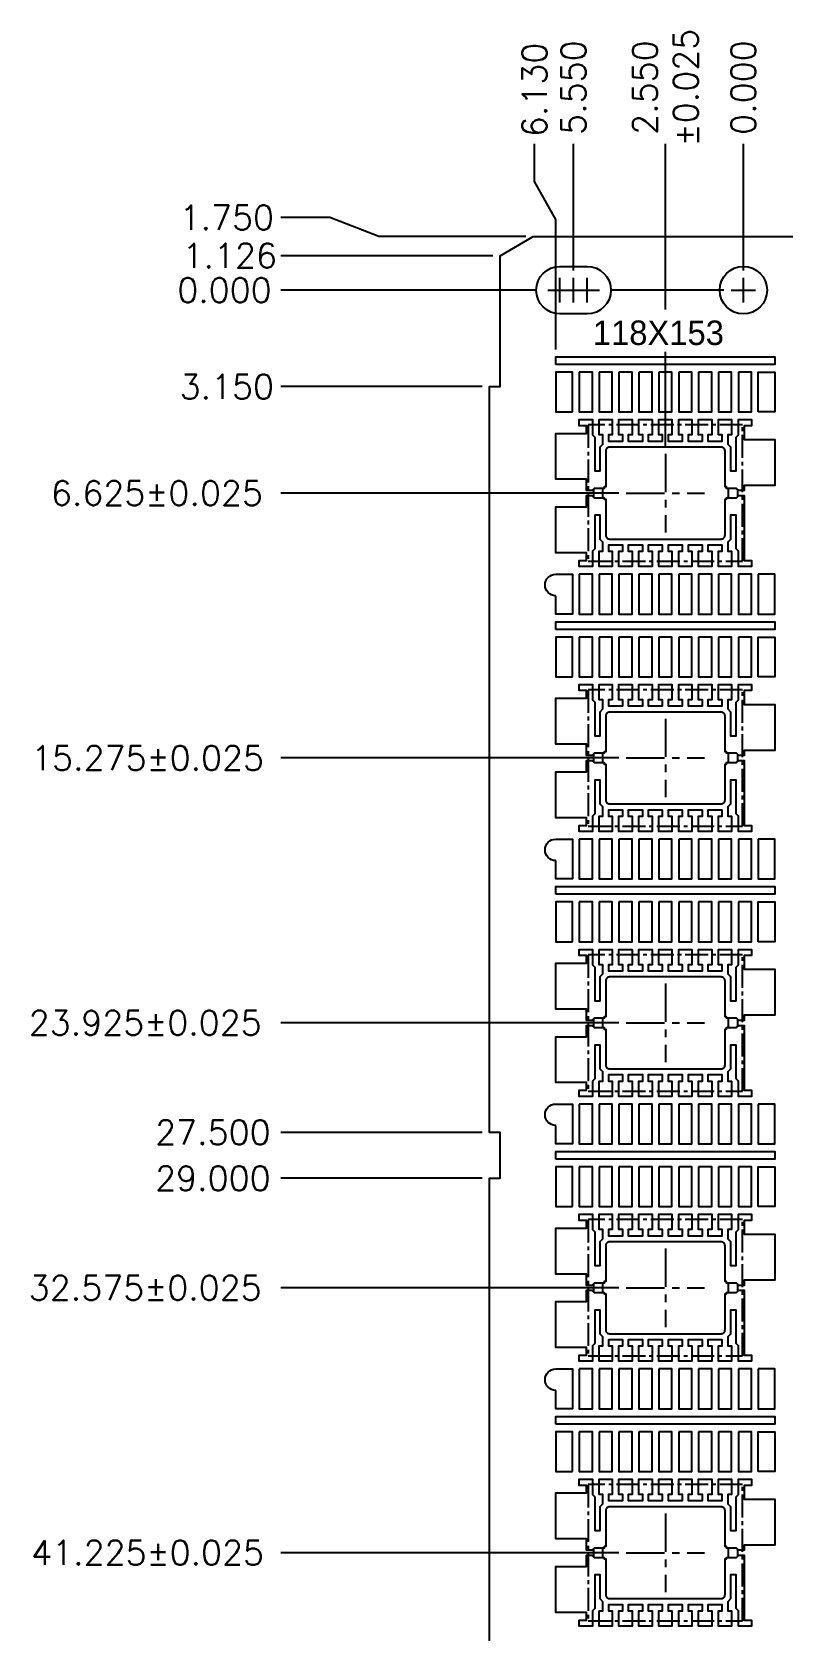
# Model space of a CAD drawing. Header units: inches. Extents: x -113 to -42, y -96 to 6.
# Drawn here: x -113.3 to -88.8, y -47.9 to 4.3 of the extents above; entities that cross this region are included whole.
import ezdxf
from ezdxf.enums import TextEntityAlignment as Align

# ---------------------------------------------------------------- set-up
doc = ezdxf.new("R2010")
doc.units = ezdxf.units.IN
doc.header["$MEASUREMENT"] = 0
doc.linetypes.add('CENTER', pattern=[2, 1.25, -0.25, 0.25, -0.25])
doc.linetypes.add('CENTER2', pattern=[1.125, 0.75, -0.125, 0.125, -0.125])
doc.layers.add('1', color=7, linetype='Continuous')
doc.layers.add('1D', color=4, linetype='Continuous')
doc.styles.add('SIMPLEX', font='SIMPLEX')
doc.styles.add('TXT', font='txt')

msp = doc.modelspace()

# ---------------------------------------------------------------- linework, layer by layer
at = {"layer": '1'}
msp.add_lwpolyline([(-73.936, -62.364), (-96.958, -62.364), (-98.038, -61.74), (-98.038, -57.464), (-98.388, -57.464), (-98.388, -33.114), (-98.038, -33.114), (-98.038, -31.614), (-98.388, -31.614), (-98.388, -7.264), (-98.038, -7.264), (-98.038, -2.988), (-96.958, -2.364), (-73.936, -2.364)], dxfattribs=at)
for points in [[(-96.083, -4.889, -1), (-96.083, -3.339), (-95.193, -3.339, -1), (-95.193, -4.889)], [(-94.963, -10.586), (-95.036, -10.659), (-95.218, -10.659), (-95.218, -10.289), (-96.218, -10.289), (-96.218, -8.789), (-95.218, -8.789), (-95.218, -8.539), (-95.453, -8.539), (-95.453, -8.339), (-95.023, -8.339), (-95.023, -8.839), (-94.947, -8.915), (-94.947, -10.014), (-94.767, -10.014), (-94.767, -9.228), (-94.678, -9.139), (-94.678, -8.839), (-94.803, -8.839), (-94.803, -8.339), (-94.373, -8.339), (-94.373, -8.839), (-94.498, -8.839), (-94.498, -9.039), (-94.028, -9.039), (-94.028, -8.839), (-94.153, -8.839), (-94.153, -8.339), (-93.723, -8.339), (-93.723, -8.839), (-93.848, -8.839), (-93.848, -9.039), (-93.378, -9.039), (-93.378, -8.839), (-93.503, -8.839), (-93.503, -8.339), (-93.073, -8.339), (-93.073, -8.839), (-93.198, -8.839), (-93.198, -9.039), (-92.728, -9.039), (-92.728, -8.839), (-92.853, -8.839), (-92.853, -8.339), (-92.423, -8.339), (-92.423, -8.839), (-92.548, -8.839), (-92.548, -9.039), (-92.078, -9.039), (-92.078, -8.839), (-92.203, -8.839), (-92.203, -8.339), (-91.773, -8.339), (-91.773, -8.839), (-91.898, -8.839), (-91.898, -9.039), (-91.428, -9.039), (-91.428, -8.839), (-91.553, -8.839), (-91.553, -8.339), (-91.123, -8.339), (-91.123, -8.839), (-91.248, -8.839), (-91.248, -9.039), (-90.778, -9.039), (-90.778, -8.839), (-90.903, -8.839), (-90.903, -8.339), (-90.473, -8.339), (-90.473, -8.839), (-90.598, -8.839), (-90.598, -9.139), (-90.509, -9.228), (-90.509, -10.014), (-90.329, -10.014), (-90.329, -8.915), (-90.253, -8.839), (-90.253, -8.339), (-89.823, -8.339), (-89.823, -8.539), (-90.058, -8.539), (-90.058, -8.989), (-89.058, -8.989), (-89.058, -10.489), (-90.058, -10.489), (-90.058, -10.659), (-90.24, -10.659), (-90.312, -10.586), (-90.638, -10.586), (-90.638, -10.536), (-90.688, -10.536), (-90.688, -9.366, 0.414214), (-90.815, -9.239), (-94.461, -9.239, 0.414214), (-94.588, -9.366), (-94.588, -10.536), (-94.638, -10.536), (-94.638, -10.586)], [(-96.218, -14.089, -1), (-96.218, -13.389), (-95.673, -13.389), (-95.673, -14.689), (-96.218, -14.689)], [(-94.963, -19.236), (-95.036, -19.309), (-95.218, -19.309), (-95.218, -18.939), (-96.218, -18.939), (-96.218, -17.439), (-95.218, -17.439), (-95.218, -17.189), (-95.453, -17.189), (-95.453, -16.989), (-95.023, -16.989), (-95.023, -17.489), (-94.947, -17.565), (-94.947, -18.664), (-94.767, -18.664), (-94.767, -17.878), (-94.678, -17.789), (-94.678, -17.489), (-94.803, -17.489), (-94.803, -16.989), (-94.373, -16.989), (-94.373, -17.489), (-94.498, -17.489), (-94.498, -17.689), (-94.028, -17.689), (-94.028, -17.489), (-94.153, -17.489), (-94.153, -16.989), (-93.723, -16.989), (-93.723, -17.489), (-93.848, -17.489), (-93.848, -17.689), (-93.378, -17.689), (-93.378, -17.489), (-93.503, -17.489), (-93.503, -16.989), (-93.073, -16.989), (-93.073, -17.489), (-93.198, -17.489), (-93.198, -17.689), (-92.728, -17.689), (-92.728, -17.489), (-92.853, -17.489), (-92.853, -16.989), (-92.423, -16.989), (-92.423, -17.489), (-92.548, -17.489), (-92.548, -17.689), (-92.078, -17.689), (-92.078, -17.489), (-92.203, -17.489), (-92.203, -16.989), (-91.773, -16.989), (-91.773, -17.489), (-91.898, -17.489), (-91.898, -17.689), (-91.428, -17.689), (-91.428, -17.489), (-91.553, -17.489), (-91.553, -16.989), (-91.123, -16.989), (-91.123, -17.489), (-91.248, -17.489), (-91.248, -17.689), (-90.778, -17.689), (-90.778, -17.489), (-90.903, -17.489), (-90.903, -16.989), (-90.473, -16.989), (-90.473, -17.489), (-90.598, -17.489), (-90.598, -17.789), (-90.509, -17.878), (-90.509, -18.664), (-90.329, -18.664), (-90.329, -17.565), (-90.253, -17.489), (-90.253, -16.989), (-89.823, -16.989), (-89.823, -17.189), (-90.058, -17.189), (-90.058, -17.639), (-89.058, -17.639), (-89.058, -19.139), (-90.058, -19.139), (-90.058, -19.309), (-90.24, -19.309), (-90.312, -19.236), (-90.638, -19.236), (-90.638, -19.186), (-90.688, -19.186), (-90.688, -18.016, 0.414214), (-90.815, -17.889), (-94.461, -17.889, 0.414214), (-94.588, -18.016), (-94.588, -19.186), (-94.638, -19.186), (-94.638, -19.236)], [(-96.218, -22.739, -1), (-96.218, -22.039), (-95.673, -22.039), (-95.673, -23.339), (-96.218, -23.339)], [(-94.963, -27.886), (-95.036, -27.959), (-95.218, -27.959), (-95.218, -27.589), (-96.218, -27.589), (-96.218, -26.089), (-95.218, -26.089), (-95.218, -25.839), (-95.453, -25.839), (-95.453, -25.639), (-95.023, -25.639), (-95.023, -26.139), (-94.947, -26.215), (-94.947, -27.314), (-94.767, -27.314), (-94.767, -26.528), (-94.678, -26.439), (-94.678, -26.139), (-94.803, -26.139), (-94.803, -25.639), (-94.373, -25.639), (-94.373, -26.139), (-94.498, -26.139), (-94.498, -26.339), (-94.028, -26.339), (-94.028, -26.139), (-94.153, -26.139), (-94.153, -25.639), (-93.723, -25.639), (-93.723, -26.139), (-93.848, -26.139), (-93.848, -26.339), (-93.378, -26.339), (-93.378, -26.139), (-93.503, -26.139), (-93.503, -25.639), (-93.073, -25.639), (-93.073, -26.139), (-93.198, -26.139), (-93.198, -26.339), (-92.728, -26.339), (-92.728, -26.139), (-92.853, -26.139), (-92.853, -25.639), (-92.423, -25.639), (-92.423, -26.139), (-92.548, -26.139), (-92.548, -26.339), (-92.078, -26.339), (-92.078, -26.139), (-92.203, -26.139), (-92.203, -25.639), (-91.773, -25.639), (-91.773, -26.139), (-91.898, -26.139), (-91.898, -26.339), (-91.428, -26.339), (-91.428, -26.139), (-91.553, -26.139), (-91.553, -25.639), (-91.123, -25.639), (-91.123, -26.139), (-91.248, -26.139), (-91.248, -26.339), (-90.778, -26.339), (-90.778, -26.139), (-90.903, -26.139), (-90.903, -25.639), (-90.473, -25.639), (-90.473, -26.139), (-90.598, -26.139), (-90.598, -26.439), (-90.509, -26.528), (-90.509, -27.314), (-90.329, -27.314), (-90.329, -26.215), (-90.253, -26.139), (-90.253, -25.639), (-89.823, -25.639), (-89.823, -25.839), (-90.058, -25.839), (-90.058, -26.289), (-89.058, -26.289), (-89.058, -27.789), (-90.058, -27.789), (-90.058, -27.959), (-90.24, -27.959), (-90.312, -27.886), (-90.638, -27.886), (-90.638, -27.836), (-90.688, -27.836), (-90.688, -26.666, 0.414214), (-90.815, -26.539), (-94.461, -26.539, 0.414214), (-94.588, -26.666), (-94.588, -27.836), (-94.638, -27.836), (-94.638, -27.886)], [(-96.218, -31.389, -1), (-96.218, -30.689), (-95.673, -30.689), (-95.673, -31.989), (-96.218, -31.989)], [(-94.963, -36.536), (-95.036, -36.609), (-95.218, -36.609), (-95.218, -36.239), (-96.218, -36.239), (-96.218, -34.739), (-95.218, -34.739), (-95.218, -34.489), (-95.453, -34.489), (-95.453, -34.289), (-95.023, -34.289), (-95.023, -34.789), (-94.947, -34.865), (-94.947, -35.964), (-94.767, -35.964), (-94.767, -35.178), (-94.678, -35.089), (-94.678, -34.789), (-94.803, -34.789), (-94.803, -34.289), (-94.373, -34.289), (-94.373, -34.789), (-94.498, -34.789), (-94.498, -34.989), (-94.028, -34.989), (-94.028, -34.789), (-94.153, -34.789), (-94.153, -34.289), (-93.723, -34.289), (-93.723, -34.789), (-93.848, -34.789), (-93.848, -34.989), (-93.378, -34.989), (-93.378, -34.789), (-93.503, -34.789), (-93.503, -34.289), (-93.073, -34.289), (-93.073, -34.789), (-93.198, -34.789), (-93.198, -34.989), (-92.728, -34.989), (-92.728, -34.789), (-92.853, -34.789), (-92.853, -34.289), (-92.423, -34.289), (-92.423, -34.789), (-92.548, -34.789), (-92.548, -34.989), (-92.078, -34.989), (-92.078, -34.789), (-92.203, -34.789), (-92.203, -34.289), (-91.773, -34.289), (-91.773, -34.789), (-91.898, -34.789), (-91.898, -34.989), (-91.428, -34.989), (-91.428, -34.789), (-91.553, -34.789), (-91.553, -34.289), (-91.123, -34.289), (-91.123, -34.789), (-91.248, -34.789), (-91.248, -34.989), (-90.778, -34.989), (-90.778, -34.789), (-90.903, -34.789), (-90.903, -34.289), (-90.473, -34.289), (-90.473, -34.789), (-90.598, -34.789), (-90.598, -35.089), (-90.509, -35.178), (-90.509, -35.964), (-90.329, -35.964), (-90.329, -34.865), (-90.253, -34.789), (-90.253, -34.289), (-89.823, -34.289), (-89.823, -34.489), (-90.058, -34.489), (-90.058, -34.939), (-89.058, -34.939), (-89.058, -36.439), (-90.058, -36.439), (-90.058, -36.609), (-90.24, -36.609), (-90.312, -36.536), (-90.638, -36.536), (-90.638, -36.486), (-90.688, -36.486), (-90.688, -35.316, 0.414214), (-90.815, -35.189), (-94.461, -35.189, 0.414214), (-94.588, -35.316), (-94.588, -36.486), (-94.638, -36.486), (-94.638, -36.536)], [(-96.218, -40.039, -1), (-96.218, -39.339), (-95.673, -39.339), (-95.673, -40.639), (-96.218, -40.639)], [(-94.963, -45.186), (-95.036, -45.259), (-95.218, -45.259), (-95.218, -44.889), (-96.218, -44.889), (-96.218, -43.389), (-95.218, -43.389), (-95.218, -43.139), (-95.453, -43.139), (-95.453, -42.939), (-95.023, -42.939), (-95.023, -43.439), (-94.947, -43.515), (-94.947, -44.614), (-94.767, -44.614), (-94.767, -43.828), (-94.678, -43.739), (-94.678, -43.439), (-94.803, -43.439), (-94.803, -42.939), (-94.373, -42.939), (-94.373, -43.439), (-94.498, -43.439), (-94.498, -43.639), (-94.028, -43.639), (-94.028, -43.439), (-94.153, -43.439), (-94.153, -42.939), (-93.723, -42.939), (-93.723, -43.439), (-93.848, -43.439), (-93.848, -43.639), (-93.378, -43.639), (-93.378, -43.439), (-93.503, -43.439), (-93.503, -42.939), (-93.073, -42.939), (-93.073, -43.439), (-93.198, -43.439), (-93.198, -43.639), (-92.728, -43.639), (-92.728, -43.439), (-92.853, -43.439), (-92.853, -42.939), (-92.423, -42.939), (-92.423, -43.439), (-92.548, -43.439), (-92.548, -43.639), (-92.078, -43.639), (-92.078, -43.439), (-92.203, -43.439), (-92.203, -42.939), (-91.773, -42.939), (-91.773, -43.439), (-91.898, -43.439), (-91.898, -43.639), (-91.428, -43.639), (-91.428, -43.439), (-91.553, -43.439), (-91.553, -42.939), (-91.123, -42.939), (-91.123, -43.439), (-91.248, -43.439), (-91.248, -43.639), (-90.778, -43.639), (-90.778, -43.439), (-90.903, -43.439), (-90.903, -42.939), (-90.473, -42.939), (-90.473, -43.439), (-90.598, -43.439), (-90.598, -43.739), (-90.509, -43.828), (-90.509, -44.614), (-90.329, -44.614), (-90.329, -43.515), (-90.253, -43.439), (-90.253, -42.939), (-89.823, -42.939), (-89.823, -43.139), (-90.058, -43.139), (-90.058, -43.589), (-89.058, -43.589), (-89.058, -45.089), (-90.058, -45.089), (-90.058, -45.259), (-90.24, -45.259), (-90.312, -45.186), (-90.638, -45.186), (-90.638, -45.136), (-90.688, -45.136), (-90.688, -43.966, 0.414214), (-90.815, -43.839), (-94.461, -43.839, 0.414214), (-94.588, -43.966), (-94.588, -45.136), (-94.638, -45.136), (-94.638, -45.186)]]:
    msp.add_lwpolyline(points, format="xyb", close=True, dxfattribs=at)
for points in [[(-96.218, -6.539), (-96.218, -6.289), (-89.058, -6.289), (-89.058, -6.539)], [(-95.673, -8.089), (-95.673, -6.789), (-96.218, -6.789), (-96.218, -8.089)], [(-95.453, -6.789), (-95.453, -8.089), (-95.023, -8.089), (-95.023, -6.789)], [(-94.803, -6.789), (-94.803, -8.089), (-94.373, -8.089), (-94.373, -6.789)], [(-94.153, -6.789), (-94.153, -8.089), (-93.723, -8.089), (-93.723, -6.789)], [(-93.503, -6.789), (-93.503, -8.089), (-93.073, -8.089), (-93.073, -6.789)], [(-92.853, -6.789), (-92.853, -8.089), (-92.423, -8.089), (-92.423, -6.789)], [(-92.203, -6.789), (-92.203, -8.089), (-91.773, -8.089), (-91.773, -6.789)], [(-91.553, -6.789), (-91.553, -8.089), (-91.123, -8.089), (-91.123, -6.789)], [(-90.903, -6.789), (-90.903, -8.089), (-90.473, -8.089), (-90.473, -6.789)], [(-90.253, -6.789), (-90.253, -8.089), (-89.823, -8.089), (-89.823, -6.789)], [(-89.603, -8.089), (-89.603, -6.789), (-89.058, -6.789), (-89.058, -8.089)], [(-95.453, -13.389), (-95.453, -14.689), (-95.023, -14.689), (-95.023, -13.389)], [(-94.803, -13.389), (-94.803, -14.689), (-94.373, -14.689), (-94.373, -13.389)], [(-94.153, -13.389), (-94.153, -14.689), (-93.723, -14.689), (-93.723, -13.389)], [(-93.503, -13.389), (-93.503, -14.689), (-93.073, -14.689), (-93.073, -13.389)], [(-92.853, -13.389), (-92.853, -14.689), (-92.423, -14.689), (-92.423, -13.389)], [(-92.203, -13.389), (-92.203, -14.689), (-91.773, -14.689), (-91.773, -13.389)], [(-91.553, -13.389), (-91.553, -14.689), (-91.123, -14.689), (-91.123, -13.389)], [(-90.903, -13.389), (-90.903, -14.689), (-90.473, -14.689), (-90.473, -13.389)], [(-90.253, -13.389), (-90.253, -14.689), (-89.823, -14.689), (-89.823, -13.389)], [(-89.603, -13.389), (-89.603, -14.689), (-89.058, -14.689), (-89.058, -13.389)], [(-96.218, -15.189), (-96.218, -14.939), (-89.058, -14.939), (-89.058, -15.189)], [(-95.673, -16.739), (-95.673, -15.439), (-96.218, -15.439), (-96.218, -16.739)], [(-95.453, -15.439), (-95.453, -16.739), (-95.023, -16.739), (-95.023, -15.439)], [(-94.803, -15.439), (-94.803, -16.739), (-94.373, -16.739), (-94.373, -15.439)], [(-94.153, -15.439), (-94.153, -16.739), (-93.723, -16.739), (-93.723, -15.439)], [(-93.503, -15.439), (-93.503, -16.739), (-93.073, -16.739), (-93.073, -15.439)], [(-92.853, -15.439), (-92.853, -16.739), (-92.423, -16.739), (-92.423, -15.439)], [(-92.203, -15.439), (-92.203, -16.739), (-91.773, -16.739), (-91.773, -15.439)], [(-91.553, -15.439), (-91.553, -16.739), (-91.123, -16.739), (-91.123, -15.439)], [(-90.903, -15.439), (-90.903, -16.739), (-90.473, -16.739), (-90.473, -15.439)], [(-90.253, -15.439), (-90.253, -16.739), (-89.823, -16.739), (-89.823, -15.439)], [(-89.603, -16.739), (-89.603, -15.439), (-89.058, -15.439), (-89.058, -16.739)], [(-95.453, -22.039), (-95.453, -23.339), (-95.023, -23.339), (-95.023, -22.039)], [(-94.803, -22.039), (-94.803, -23.339), (-94.373, -23.339), (-94.373, -22.039)], [(-94.153, -22.039), (-94.153, -23.339), (-93.723, -23.339), (-93.723, -22.039)], [(-93.503, -22.039), (-93.503, -23.339), (-93.073, -23.339), (-93.073, -22.039)], [(-92.853, -22.039), (-92.853, -23.339), (-92.423, -23.339), (-92.423, -22.039)], [(-92.203, -22.039), (-92.203, -23.339), (-91.773, -23.339), (-91.773, -22.039)], [(-91.553, -22.039), (-91.553, -23.339), (-91.123, -23.339), (-91.123, -22.039)], [(-90.903, -22.039), (-90.903, -23.339), (-90.473, -23.339), (-90.473, -22.039)], [(-90.253, -22.039), (-90.253, -23.339), (-89.823, -23.339), (-89.823, -22.039)], [(-89.603, -22.039), (-89.603, -23.339), (-89.058, -23.339), (-89.058, -22.039)], [(-96.218, -23.839), (-96.218, -23.589), (-89.058, -23.589), (-89.058, -23.839)], [(-95.673, -25.389), (-95.673, -24.089), (-96.218, -24.089), (-96.218, -25.389)], [(-95.453, -24.089), (-95.453, -25.389), (-95.023, -25.389), (-95.023, -24.089)], [(-94.803, -24.089), (-94.803, -25.389), (-94.373, -25.389), (-94.373, -24.089)], [(-94.153, -24.089), (-94.153, -25.389), (-93.723, -25.389), (-93.723, -24.089)], [(-93.503, -24.089), (-93.503, -25.389), (-93.073, -25.389), (-93.073, -24.089)], [(-92.853, -24.089), (-92.853, -25.389), (-92.423, -25.389), (-92.423, -24.089)], [(-92.203, -24.089), (-92.203, -25.389), (-91.773, -25.389), (-91.773, -24.089)], [(-91.553, -24.089), (-91.553, -25.389), (-91.123, -25.389), (-91.123, -24.089)], [(-90.903, -24.089), (-90.903, -25.389), (-90.473, -25.389), (-90.473, -24.089)], [(-90.253, -24.089), (-90.253, -25.389), (-89.823, -25.389), (-89.823, -24.089)], [(-89.603, -25.389), (-89.603, -24.089), (-89.058, -24.089), (-89.058, -25.389)], [(-95.453, -30.689), (-95.453, -31.989), (-95.023, -31.989), (-95.023, -30.689)], [(-94.803, -30.689), (-94.803, -31.989), (-94.373, -31.989), (-94.373, -30.689)], [(-94.153, -30.689), (-94.153, -31.989), (-93.723, -31.989), (-93.723, -30.689)], [(-93.503, -30.689), (-93.503, -31.989), (-93.073, -31.989), (-93.073, -30.689)], [(-92.853, -30.689), (-92.853, -31.989), (-92.423, -31.989), (-92.423, -30.689)], [(-92.203, -30.689), (-92.203, -31.989), (-91.773, -31.989), (-91.773, -30.689)], [(-91.553, -30.689), (-91.553, -31.989), (-91.123, -31.989), (-91.123, -30.689)], [(-90.903, -30.689), (-90.903, -31.989), (-90.473, -31.989), (-90.473, -30.689)], [(-90.253, -30.689), (-90.253, -31.989), (-89.823, -31.989), (-89.823, -30.689)], [(-89.603, -30.689), (-89.603, -31.989), (-89.058, -31.989), (-89.058, -30.689)], [(-96.218, -32.489), (-96.218, -32.239), (-89.058, -32.239), (-89.058, -32.489)], [(-95.673, -34.039), (-95.673, -32.739), (-96.218, -32.739), (-96.218, -34.039)], [(-95.453, -32.739), (-95.453, -34.039), (-95.023, -34.039), (-95.023, -32.739)], [(-94.803, -32.739), (-94.803, -34.039), (-94.373, -34.039), (-94.373, -32.739)], [(-94.153, -32.739), (-94.153, -34.039), (-93.723, -34.039), (-93.723, -32.739)], [(-93.503, -32.739), (-93.503, -34.039), (-93.073, -34.039), (-93.073, -32.739)], [(-92.853, -32.739), (-92.853, -34.039), (-92.423, -34.039), (-92.423, -32.739)], [(-92.203, -32.739), (-92.203, -34.039), (-91.773, -34.039), (-91.773, -32.739)], [(-91.553, -32.739), (-91.553, -34.039), (-91.123, -34.039), (-91.123, -32.739)], [(-90.903, -32.739), (-90.903, -34.039), (-90.473, -34.039), (-90.473, -32.739)], [(-90.253, -32.739), (-90.253, -34.039), (-89.823, -34.039), (-89.823, -32.739)], [(-89.603, -34.039), (-89.603, -32.739), (-89.058, -32.739), (-89.058, -34.039)], [(-95.453, -39.339), (-95.453, -40.639), (-95.023, -40.639), (-95.023, -39.339)], [(-94.803, -39.339), (-94.803, -40.639), (-94.373, -40.639), (-94.373, -39.339)], [(-94.153, -39.339), (-94.153, -40.639), (-93.723, -40.639), (-93.723, -39.339)], [(-93.503, -39.339), (-93.503, -40.639), (-93.073, -40.639), (-93.073, -39.339)], [(-92.853, -39.339), (-92.853, -40.639), (-92.423, -40.639), (-92.423, -39.339)], [(-92.203, -39.339), (-92.203, -40.639), (-91.773, -40.639), (-91.773, -39.339)], [(-91.553, -39.339), (-91.553, -40.639), (-91.123, -40.639), (-91.123, -39.339)], [(-90.903, -39.339), (-90.903, -40.639), (-90.473, -40.639), (-90.473, -39.339)], [(-90.253, -39.339), (-90.253, -40.639), (-89.823, -40.639), (-89.823, -39.339)], [(-89.603, -39.339), (-89.603, -40.639), (-89.058, -40.639), (-89.058, -39.339)], [(-96.218, -41.139), (-96.218, -40.889), (-89.058, -40.889), (-89.058, -41.139)], [(-95.673, -42.689), (-95.673, -41.389), (-96.218, -41.389), (-96.218, -42.689)], [(-95.453, -41.389), (-95.453, -42.689), (-95.023, -42.689), (-95.023, -41.389)], [(-94.803, -41.389), (-94.803, -42.689), (-94.373, -42.689), (-94.373, -41.389)], [(-94.153, -41.389), (-94.153, -42.689), (-93.723, -42.689), (-93.723, -41.389)], [(-93.503, -41.389), (-93.503, -42.689), (-93.073, -42.689), (-93.073, -41.389)], [(-92.853, -41.389), (-92.853, -42.689), (-92.423, -42.689), (-92.423, -41.389)], [(-92.203, -41.389), (-92.203, -42.689), (-91.773, -42.689), (-91.773, -41.389)], [(-91.553, -41.389), (-91.553, -42.689), (-91.123, -42.689), (-91.123, -41.389)], [(-90.903, -41.389), (-90.903, -42.689), (-90.473, -42.689), (-90.473, -41.389)], [(-90.253, -41.389), (-90.253, -42.689), (-89.823, -42.689), (-89.823, -41.389)], [(-89.603, -42.689), (-89.603, -41.389), (-89.058, -41.389), (-89.058, -42.689)]]:
    msp.add_lwpolyline(points, close=True, dxfattribs=at)
at = {"layer": '1', "ltscale": 4}
for points in [[(-90.312, -10.891), (-90.24, -10.819), (-90.058, -10.819), (-90.058, -12.939), (-89.823, -12.939), (-89.823, -13.139), (-90.253, -13.139), (-90.253, -12.639), (-90.329, -12.563), (-90.329, -11.464), (-90.509, -11.464), (-90.509, -12.25), (-90.598, -12.339), (-90.598, -12.639), (-90.473, -12.639), (-90.473, -13.139), (-90.903, -13.139), (-90.903, -12.639), (-90.778, -12.639), (-90.778, -12.439), (-91.248, -12.439), (-91.248, -12.639), (-91.123, -12.639), (-91.123, -13.139), (-91.553, -13.139), (-91.553, -12.639), (-91.428, -12.639), (-91.428, -12.439), (-91.898, -12.439), (-91.898, -12.639), (-91.773, -12.639), (-91.773, -13.139), (-92.203, -13.139), (-92.203, -12.639), (-92.078, -12.639), (-92.078, -12.439), (-92.548, -12.439), (-92.548, -12.639), (-92.423, -12.639), (-92.423, -13.139), (-92.853, -13.139), (-92.853, -12.639), (-92.728, -12.639), (-92.728, -12.439), (-93.198, -12.439), (-93.198, -12.639), (-93.073, -12.639), (-93.073, -13.139), (-93.503, -13.139), (-93.503, -12.639), (-93.378, -12.639), (-93.378, -12.439), (-93.848, -12.439), (-93.848, -12.639), (-93.723, -12.639), (-93.723, -13.139), (-94.153, -13.139), (-94.153, -12.639), (-94.028, -12.639), (-94.028, -12.439), (-94.498, -12.439), (-94.498, -12.639), (-94.373, -12.639), (-94.373, -13.139), (-94.803, -13.139), (-94.803, -12.639), (-94.678, -12.639), (-94.678, -12.339), (-94.767, -12.25), (-94.767, -11.464), (-94.947, -11.464), (-94.947, -12.563), (-95.023, -12.639), (-95.023, -13.139), (-95.453, -13.139), (-95.453, -12.939), (-95.218, -12.939), (-95.218, -12.689), (-96.218, -12.689), (-96.218, -11.189), (-95.218, -11.189), (-95.218, -10.819), (-95.036, -10.819), (-94.963, -10.891), (-94.638, -10.891), (-94.638, -10.941), (-94.588, -10.941), (-94.588, -12.112, 0.414214), (-94.461, -12.239), (-90.815, -12.239, 0.414214), (-90.688, -12.112), (-90.688, -10.941), (-90.638, -10.941), (-90.638, -10.891)], [(-90.312, -19.541), (-90.24, -19.469), (-90.058, -19.469), (-90.058, -21.589), (-89.823, -21.589), (-89.823, -21.789), (-90.253, -21.789), (-90.253, -21.289), (-90.329, -21.213), (-90.329, -20.114), (-90.509, -20.114), (-90.509, -20.9), (-90.598, -20.989), (-90.598, -21.289), (-90.473, -21.289), (-90.473, -21.789), (-90.903, -21.789), (-90.903, -21.289), (-90.778, -21.289), (-90.778, -21.089), (-91.248, -21.089), (-91.248, -21.289), (-91.123, -21.289), (-91.123, -21.789), (-91.553, -21.789), (-91.553, -21.289), (-91.428, -21.289), (-91.428, -21.089), (-91.898, -21.089), (-91.898, -21.289), (-91.773, -21.289), (-91.773, -21.789), (-92.203, -21.789), (-92.203, -21.289), (-92.078, -21.289), (-92.078, -21.089), (-92.548, -21.089), (-92.548, -21.289), (-92.423, -21.289), (-92.423, -21.789), (-92.853, -21.789), (-92.853, -21.289), (-92.728, -21.289), (-92.728, -21.089), (-93.198, -21.089), (-93.198, -21.289), (-93.073, -21.289), (-93.073, -21.789), (-93.503, -21.789), (-93.503, -21.289), (-93.378, -21.289), (-93.378, -21.089), (-93.848, -21.089), (-93.848, -21.289), (-93.723, -21.289), (-93.723, -21.789), (-94.153, -21.789), (-94.153, -21.289), (-94.028, -21.289), (-94.028, -21.089), (-94.498, -21.089), (-94.498, -21.289), (-94.373, -21.289), (-94.373, -21.789), (-94.803, -21.789), (-94.803, -21.289), (-94.678, -21.289), (-94.678, -20.989), (-94.767, -20.9), (-94.767, -20.114), (-94.947, -20.114), (-94.947, -21.213), (-95.023, -21.289), (-95.023, -21.789), (-95.453, -21.789), (-95.453, -21.589), (-95.218, -21.589), (-95.218, -21.339), (-96.218, -21.339), (-96.218, -19.839), (-95.218, -19.839), (-95.218, -19.469), (-95.036, -19.469), (-94.963, -19.541), (-94.638, -19.541), (-94.638, -19.591), (-94.588, -19.591), (-94.588, -20.762, 0.414214), (-94.461, -20.889), (-90.815, -20.889, 0.414214), (-90.688, -20.762), (-90.688, -19.591), (-90.638, -19.591), (-90.638, -19.541)], [(-90.312, -28.191), (-90.24, -28.119), (-90.058, -28.119), (-90.058, -30.239), (-89.823, -30.239), (-89.823, -30.439), (-90.253, -30.439), (-90.253, -29.939), (-90.329, -29.863), (-90.329, -28.764), (-90.509, -28.764), (-90.509, -29.55), (-90.598, -29.639), (-90.598, -29.939), (-90.473, -29.939), (-90.473, -30.439), (-90.903, -30.439), (-90.903, -29.939), (-90.778, -29.939), (-90.778, -29.739), (-91.248, -29.739), (-91.248, -29.939), (-91.123, -29.939), (-91.123, -30.439), (-91.553, -30.439), (-91.553, -29.939), (-91.428, -29.939), (-91.428, -29.739), (-91.898, -29.739), (-91.898, -29.939), (-91.773, -29.939), (-91.773, -30.439), (-92.203, -30.439), (-92.203, -29.939), (-92.078, -29.939), (-92.078, -29.739), (-92.548, -29.739), (-92.548, -29.939), (-92.423, -29.939), (-92.423, -30.439), (-92.853, -30.439), (-92.853, -29.939), (-92.728, -29.939), (-92.728, -29.739), (-93.198, -29.739), (-93.198, -29.939), (-93.073, -29.939), (-93.073, -30.439), (-93.503, -30.439), (-93.503, -29.939), (-93.378, -29.939), (-93.378, -29.739), (-93.848, -29.739), (-93.848, -29.939), (-93.723, -29.939), (-93.723, -30.439), (-94.153, -30.439), (-94.153, -29.939), (-94.028, -29.939), (-94.028, -29.739), (-94.498, -29.739), (-94.498, -29.939), (-94.373, -29.939), (-94.373, -30.439), (-94.803, -30.439), (-94.803, -29.939), (-94.678, -29.939), (-94.678, -29.639), (-94.767, -29.55), (-94.767, -28.764), (-94.947, -28.764), (-94.947, -29.863), (-95.023, -29.939), (-95.023, -30.439), (-95.453, -30.439), (-95.453, -30.239), (-95.218, -30.239), (-95.218, -29.989), (-96.218, -29.989), (-96.218, -28.489), (-95.218, -28.489), (-95.218, -28.119), (-95.036, -28.119), (-94.963, -28.191), (-94.638, -28.191), (-94.638, -28.241), (-94.588, -28.241), (-94.588, -29.412, 0.414214), (-94.461, -29.539), (-90.815, -29.539, 0.414214), (-90.688, -29.412), (-90.688, -28.241), (-90.638, -28.241), (-90.638, -28.191)], [(-90.312, -36.841), (-90.24, -36.769), (-90.058, -36.769), (-90.058, -38.889), (-89.823, -38.889), (-89.823, -39.089), (-90.253, -39.089), (-90.253, -38.589), (-90.329, -38.513), (-90.329, -37.414), (-90.509, -37.414), (-90.509, -38.2), (-90.598, -38.289), (-90.598, -38.589), (-90.473, -38.589), (-90.473, -39.089), (-90.903, -39.089), (-90.903, -38.589), (-90.778, -38.589), (-90.778, -38.389), (-91.248, -38.389), (-91.248, -38.589), (-91.123, -38.589), (-91.123, -39.089), (-91.553, -39.089), (-91.553, -38.589), (-91.428, -38.589), (-91.428, -38.389), (-91.898, -38.389), (-91.898, -38.589), (-91.773, -38.589), (-91.773, -39.089), (-92.203, -39.089), (-92.203, -38.589), (-92.078, -38.589), (-92.078, -38.389), (-92.548, -38.389), (-92.548, -38.589), (-92.423, -38.589), (-92.423, -39.089), (-92.853, -39.089), (-92.853, -38.589), (-92.728, -38.589), (-92.728, -38.389), (-93.198, -38.389), (-93.198, -38.589), (-93.073, -38.589), (-93.073, -39.089), (-93.503, -39.089), (-93.503, -38.589), (-93.378, -38.589), (-93.378, -38.389), (-93.848, -38.389), (-93.848, -38.589), (-93.723, -38.589), (-93.723, -39.089), (-94.153, -39.089), (-94.153, -38.589), (-94.028, -38.589), (-94.028, -38.389), (-94.498, -38.389), (-94.498, -38.589), (-94.373, -38.589), (-94.373, -39.089), (-94.803, -39.089), (-94.803, -38.589), (-94.678, -38.589), (-94.678, -38.289), (-94.767, -38.2), (-94.767, -37.414), (-94.947, -37.414), (-94.947, -38.513), (-95.023, -38.589), (-95.023, -39.089), (-95.453, -39.089), (-95.453, -38.889), (-95.218, -38.889), (-95.218, -38.639), (-96.218, -38.639), (-96.218, -37.139), (-95.218, -37.139), (-95.218, -36.769), (-95.036, -36.769), (-94.963, -36.841), (-94.638, -36.841), (-94.638, -36.891), (-94.588, -36.891), (-94.588, -38.062, 0.414214), (-94.461, -38.189), (-90.815, -38.189, 0.414214), (-90.688, -38.062), (-90.688, -36.891), (-90.638, -36.891), (-90.638, -36.841)], [(-90.312, -45.491), (-90.24, -45.419), (-90.058, -45.419), (-90.058, -47.539), (-89.823, -47.539), (-89.823, -47.739), (-90.253, -47.739), (-90.253, -47.239), (-90.329, -47.163), (-90.329, -46.064), (-90.509, -46.064), (-90.509, -46.85), (-90.598, -46.939), (-90.598, -47.239), (-90.473, -47.239), (-90.473, -47.739), (-90.903, -47.739), (-90.903, -47.239), (-90.778, -47.239), (-90.778, -47.039), (-91.248, -47.039), (-91.248, -47.239), (-91.123, -47.239), (-91.123, -47.739), (-91.553, -47.739), (-91.553, -47.239), (-91.428, -47.239), (-91.428, -47.039), (-91.898, -47.039), (-91.898, -47.239), (-91.773, -47.239), (-91.773, -47.739), (-92.203, -47.739), (-92.203, -47.239), (-92.078, -47.239), (-92.078, -47.039), (-92.548, -47.039), (-92.548, -47.239), (-92.423, -47.239), (-92.423, -47.739), (-92.853, -47.739), (-92.853, -47.239), (-92.728, -47.239), (-92.728, -47.039), (-93.198, -47.039), (-93.198, -47.239), (-93.073, -47.239), (-93.073, -47.739), (-93.503, -47.739), (-93.503, -47.239), (-93.378, -47.239), (-93.378, -47.039), (-93.848, -47.039), (-93.848, -47.239), (-93.723, -47.239), (-93.723, -47.739), (-94.153, -47.739), (-94.153, -47.239), (-94.028, -47.239), (-94.028, -47.039), (-94.498, -47.039), (-94.498, -47.239), (-94.373, -47.239), (-94.373, -47.739), (-94.803, -47.739), (-94.803, -47.239), (-94.678, -47.239), (-94.678, -46.939), (-94.767, -46.85), (-94.767, -46.064), (-94.947, -46.064), (-94.947, -47.163), (-95.023, -47.239), (-95.023, -47.739), (-95.453, -47.739), (-95.453, -47.539), (-95.218, -47.539), (-95.218, -47.289), (-96.218, -47.289), (-96.218, -45.789), (-95.218, -45.789), (-95.218, -45.419), (-95.036, -45.419), (-94.963, -45.491), (-94.638, -45.491), (-94.638, -45.541), (-94.588, -45.541), (-94.588, -46.712, 0.414214), (-94.461, -46.839), (-90.815, -46.839, 0.414214), (-90.688, -46.712), (-90.688, -45.541), (-90.638, -45.541), (-90.638, -45.491)]]:
    msp.add_lwpolyline(points, format="xyb", close=True, dxfattribs=at)
at = {"layer": '1'}
msp.add_circle((-90.088, -4.114), 0.775, dxfattribs=at)
at = {"layer": '1D'}
for p, q in [((-96.913, -0.563), (-96.913, 0.661)), ((-95.638, -3.474), (-95.638, 0.661)), ((-92.638, -4.745), (-92.638, 0.661)), ((-90.088, -3.474), (-90.088, 0.661)), ((-96.218, -1.808), (-96.913, -0.563)), ((-103.603, -1.738), (-105.203, -1.738)), ((-102.003, -2.364), (-103.603, -1.738)), ((-96.218, -6.049), (-96.218, -1.808)), ((-97.198, -2.364), (-102.003, -2.364)), ((-98.278, -2.988), (-105.203, -2.988)), ((-96.858, -4.114), (-105.203, -4.114)), ((-96.483, -4.114), (-95.683, -4.114)), ((-96.083, -4.514), (-96.083, -3.714)), ((-96.038, -4.114), (-95.238, -4.114)), ((-95.638, -4.514), (-95.638, -3.714)), ((-95.593, -4.114), (-94.793, -4.114)), ((-95.193, -4.514), (-95.193, -3.714)), ((-90.728, -4.114), (-94.418, -4.114)), ((-90.488, -4.114), (-89.688, -4.114)), ((-90.088, -4.514), (-90.088, -3.714)), ((-92.638, -9.216), (-92.638, -6.13)), ((-98.628, -7.264), (-105.203, -7.264)), ((-94.161, -10.739), (-105.203, -10.739)), ((-94.991, -10.614), (-94.991, -10.864)), ((-94.688, -10.586), (-94.688, -10.891)), ((-90.588, -10.586), (-90.588, -10.891)), ((-90.285, -10.614), (-90.285, -10.864)), ((-94.991, -19.264), (-94.991, -19.514)), ((-94.688, -19.236), (-94.688, -19.541)), ((-90.588, -19.236), (-90.588, -19.541)), ((-90.285, -19.264), (-90.285, -19.514)), ((-94.161, -19.389), (-105.203, -19.389)), ((-94.161, -28.039), (-105.203, -28.039)), ((-94.991, -27.914), (-94.991, -28.164)), ((-94.688, -27.886), (-94.688, -28.191)), ((-90.588, -27.886), (-90.588, -28.191)), ((-90.285, -27.914), (-90.285, -28.164)), ((-98.628, -31.614), (-105.203, -31.614)), ((-98.628, -33.114), (-105.203, -33.114)), ((-94.161, -36.689), (-105.203, -36.689)), ((-94.991, -36.564), (-94.991, -36.814)), ((-94.688, -36.536), (-94.688, -36.841)), ((-90.588, -36.536), (-90.588, -36.841)), ((-90.285, -36.564), (-90.285, -36.814)), ((-94.161, -45.339), (-105.203, -45.339)), ((-94.991, -45.214), (-94.991, -45.464)), ((-94.688, -45.186), (-94.688, -45.491)), ((-90.588, -45.186), (-90.588, -45.491)), ((-90.285, -45.214), (-90.285, -45.464))]:
    msp.add_line(p, q, dxfattribs=at)
at = {"layer": '1D', "linetype": 'CENTER'}
for p, q in [((-92.638, -9.456), (-92.638, -12.022)), ((-93.921, -10.739), (-91.355, -10.739)), ((-92.638, -18.106), (-92.638, -20.672)), ((-93.921, -19.389), (-91.355, -19.389)), ((-92.638, -26.756), (-92.638, -29.322)), ((-93.921, -28.039), (-91.355, -28.039)), ((-92.638, -35.406), (-92.638, -37.972)), ((-93.921, -36.689), (-91.355, -36.689)), ((-92.638, -44.056), (-92.638, -46.622)), ((-93.921, -45.339), (-91.355, -45.339))]:
    msp.add_line(p, q, dxfattribs=at)
at = {"layer": '1D', "color": 2, "linetype": 'CENTER2'}
for points in [[(-90.113, -8.514), (-95.163, -8.514), (-95.163, -12.964), (-90.113, -12.964)], [(-90.113, -17.164), (-95.163, -17.164), (-95.163, -21.614), (-90.113, -21.614)], [(-90.113, -25.814), (-95.163, -25.814), (-95.163, -30.264), (-90.113, -30.264)], [(-90.113, -34.464), (-95.163, -34.464), (-95.163, -38.914), (-90.113, -38.914)], [(-90.113, -43.114), (-95.163, -43.114), (-95.163, -47.564), (-90.113, -47.564)]]:
    msp.add_lwpolyline(points, close=True, dxfattribs=at)

# ---------------------------------------------------------------- texts
at = {"layer": '1D', "style": 'TXT'}
msp.add_text('118X153', height=0.8, dxfattribs=at).set_placement((-95.008, -5.504), align=Align.MIDDLE_LEFT)
at = {"layer": '1D', "char_height": 0.8, "attachment_point": 5, "rotation": 90, "style": 'SIMPLEX'}
for s, insert in [('\\A1;2.550\\P%%P0.025', (-92.638, 2.501)), ('\\A1;6.130', (-96.913, 2.425)), ('\\A1;5.550', (-95.638, 2.501)), ('\\A1;0.000', (-90.088, 2.501))]:
    msp.add_mtext(s, dxfattribs=dict(at, insert=insert))
at = {"layer": '1D', "char_height": 0.8, "attachment_point": 5, "style": 'SIMPLEX'}
for s, insert in [('\\A1;1.750', (-106.967, -1.738)), ('\\A1;1.126', (-106.872, -2.988)), ('\\A1;0.000', (-107.043, -4.114)), ('\\A1;3.150', (-106.967, -7.264)), ('\\A1;6.625%%P0.025', (-109.253, -10.739)), ('\\A1;15.275%%P0.025', (-109.557, -19.389)), ('\\A1;23.925%%P0.025', (-109.634, -28.039)), ('\\A1;27.500', (-107.424, -31.614)), ('\\A1;29.000', (-107.424, -33.114)), ('\\A1;32.575%%P0.025', (-109.634, -36.689)), ('\\A1;41.225%%P0.025', (-109.557, -45.339))]:
    msp.add_mtext(s, dxfattribs=dict(at, insert=insert))

doc.saveas('drawing.dxf')
